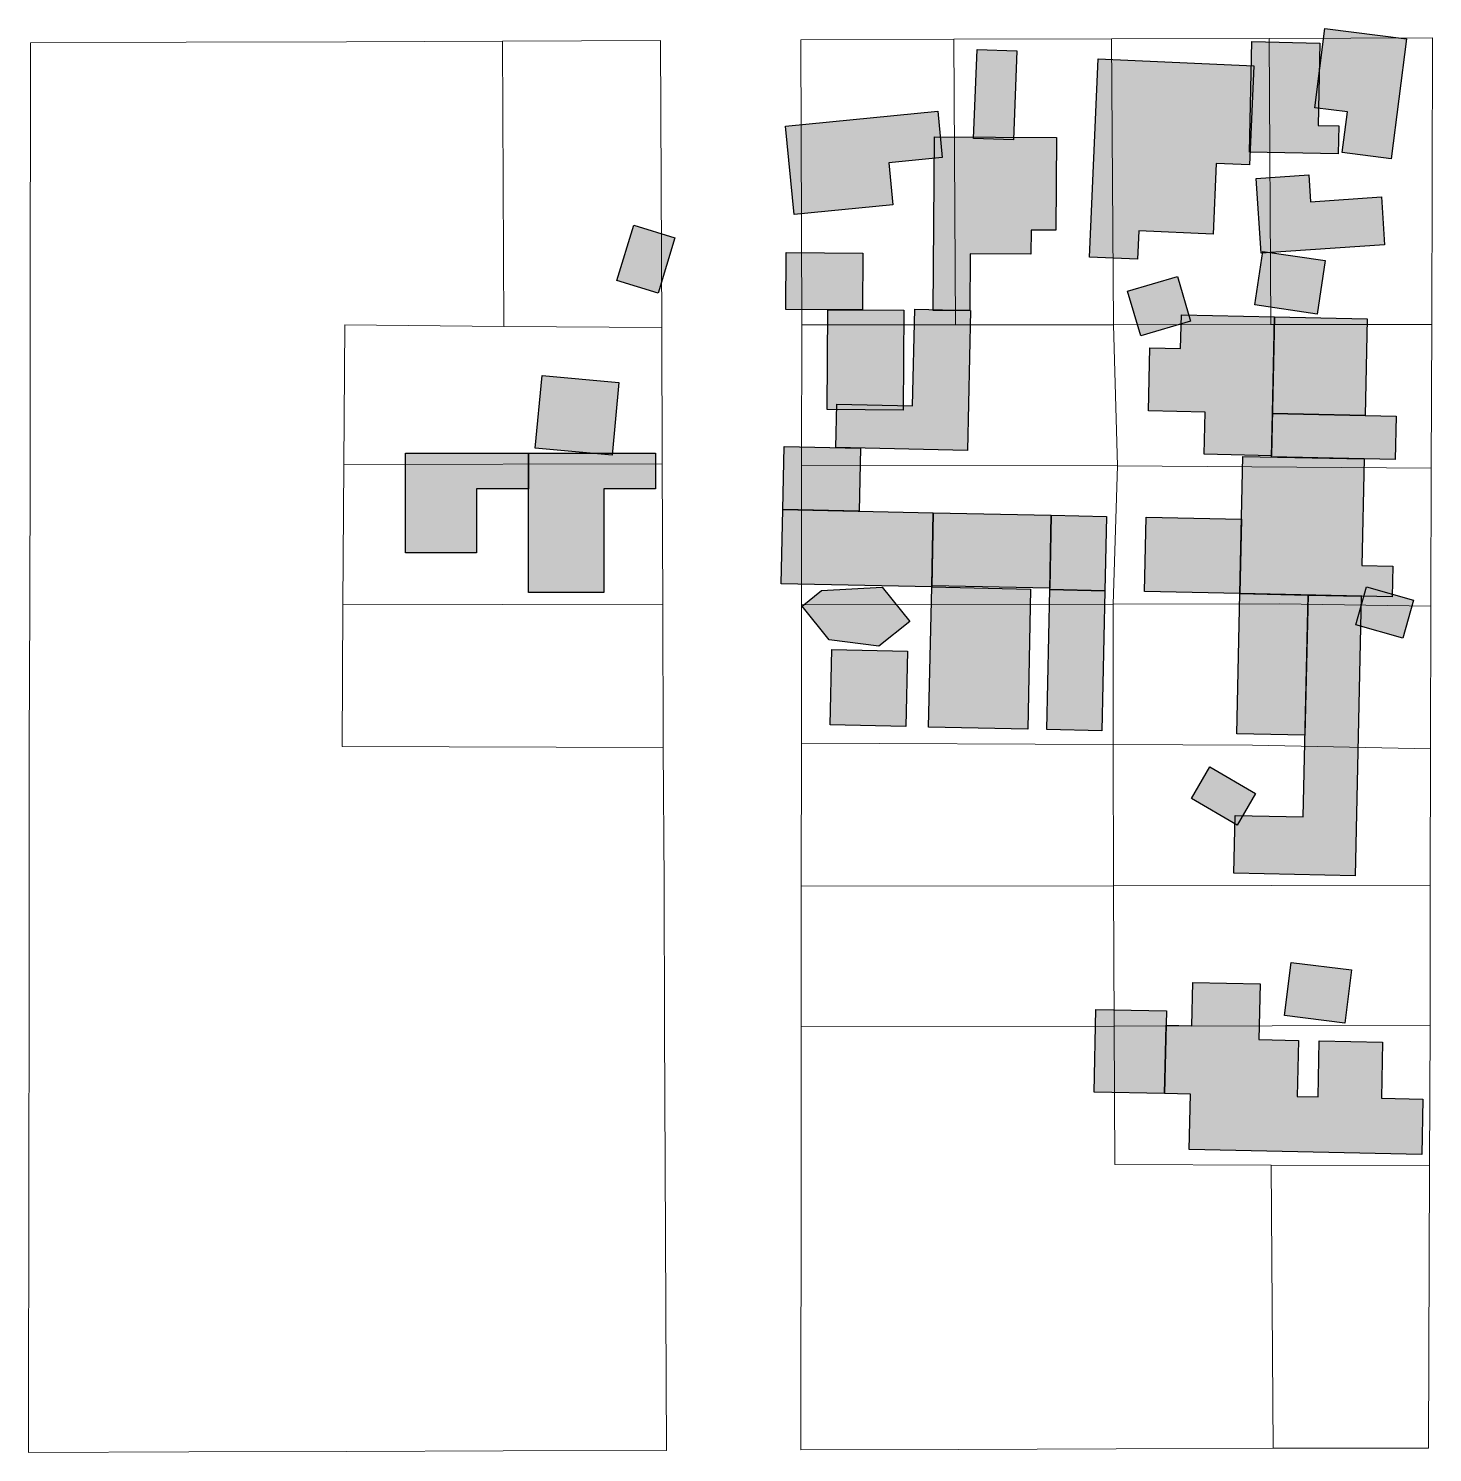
# Model space of a CAD drawing. Header units: millimetres. Extents: x -71 to 10084, y -63 to 6230.
# Drawn here: x 5016 to 5136.2, y 2736.6 to 2858.6 of the extents above; entities that cross this region are included whole.
import ezdxf

# ---------------------------------------------------------------- set-up
doc = ezdxf.new("R2010")
doc.units = ezdxf.units.MM
doc.layers.add('01. Manzanas Esc. Urbana', color=254, linetype='Continuous', lineweight=5, true_color=0xcccccc)
doc.layers.add('01. Parcelas Esc. Urbana', color=8, linetype='Continuous', lineweight=5, true_color=0x808080)
doc.layers.add('Edificaciones Pilar', color=50, linetype='Continuous')

msp = doc.modelspace()

# ---------------------------------------------------------------- hatches: boundary and pattern name
at = {"layer": 'Edificaciones Pilar', "transparency": 33554559}
for points in [[(5133.96, 2857.67), (5132.65, 2847.4), (5128.45, 2847.94), (5128.89, 2851.42), (5126.09, 2851.77), (5126.95, 2858.56), (5133.96, 2857.67)], [(5100.59, 2856.63), (5100.3, 2849.01), (5096.9, 2849.14), (5097.2, 2856.76), (5100.59, 2856.63)], [(5128.11, 2847.82), (5120.5, 2847.98), (5120.7, 2857.43), (5126.53, 2857.3), (5126.38, 2850.25), (5128.17, 2850.21), (5128.11, 2847.82)], [(5110.94, 2838.8), (5106.81, 2838.98), (5107.55, 2855.95), (5120.89, 2855.36), (5120.52, 2846.88), (5117.66, 2847), (5117.39, 2840.96), (5111.05, 2841.24), (5110.94, 2838.8)], [(5089.99, 2843.47), (5081.54, 2842.64), (5080.79, 2850.19), (5093.83, 2851.48), (5094.22, 2847.5), (5089.64, 2847.04), (5089.99, 2843.47)], [(5096.6, 2839.27), (5096.57, 2834.4), (5093.45, 2834.42), (5093.54, 2849.29), (5104, 2849.22), (5103.95, 2841.28), (5101.82, 2841.3), (5101.81, 2839.23), (5096.6, 2839.27)], [(5121.51, 2839.31), (5121.07, 2845.7), (5125.58, 2846.02), (5125.74, 2843.72), (5131.8, 2844.14), (5132.08, 2840.04), (5121.51, 2839.31)], [(5069.9, 2835.9), (5066.37, 2836.97), (5067.81, 2841.71), (5071.33, 2840.64), (5069.9, 2835.9)], [(5087.38, 2834.46), (5080.83, 2834.5), (5080.86, 2839.37), (5087.41, 2839.33), (5087.38, 2834.46)], [(5126.31, 2834.1), (5120.98, 2834.89), (5121.65, 2839.47), (5126.99, 2838.68), (5126.31, 2834.1)], [(5115.47, 2833.5), (5111.2, 2832.24), (5110.07, 2836.06), (5114.35, 2837.32), (5115.47, 2833.5)], [(5090.87, 2825.89), (5084.36, 2825.93), (5084.41, 2834.48), (5090.92, 2834.44), (5090.87, 2825.89)], [(5096.38, 2822.43), (5085.12, 2822.67), (5085.2, 2826.38), (5091.68, 2826.24), (5091.86, 2834.52), (5096.64, 2834.42), (5096.38, 2822.43)], [(5116.71, 2825.7), (5111.86, 2825.81), (5111.98, 2831.21), (5114.62, 2831.16), (5114.68, 2834.03), (5122.64, 2833.86), (5122.39, 2821.98), (5116.63, 2822.1), (5116.71, 2825.7)], [(5130.42, 2825.41), (5122.47, 2825.58), (5122.64, 2833.86), (5130.59, 2833.69), (5130.42, 2825.41)], [(5065.96, 2822.02), (5059.38, 2822.63), (5059.96, 2828.86), (5066.54, 2828.24), (5065.96, 2822.02)], [(5132.98, 2821.64), (5122.39, 2821.87), (5122.47, 2825.58), (5133.06, 2825.35), (5132.98, 2821.64)], [(5087.1, 2817.24), (5080.57, 2817.38), (5080.69, 2822.77), (5087.21, 2822.63), (5087.1, 2817.24)], [(5054.34, 2813.67), (5048.27, 2813.66), (5048.27, 2822.2), (5058.8, 2822.2), (5058.8, 2819.15), (5054.34, 2819.15), (5054.34, 2813.67)], [(5065.25, 2810.27), (5058.81, 2810.27), (5058.8, 2822.2), (5069.66, 2822.2), (5069.66, 2819.15), (5065.25, 2819.15), (5065.25, 2810.27)], [(5132.73, 2809.89), (5119.69, 2810.17), (5119.94, 2821.92), (5130.34, 2821.7), (5130.14, 2812.58), (5132.79, 2812.52), (5132.73, 2809.89)], [(5093.31, 2810.74), (5080.43, 2811.02), (5080.57, 2817.38), (5093.45, 2817.1), (5093.31, 2810.74)], [(5103.42, 2810.64), (5093.31, 2810.85), (5093.45, 2817.1), (5103.55, 2816.88), (5103.42, 2810.64)], [(5108.14, 2810.42), (5103.42, 2810.52), (5103.55, 2816.88), (5108.28, 2816.78), (5108.14, 2810.42)], [(5119.69, 2810.17), (5111.53, 2810.35), (5111.67, 2816.71), (5119.82, 2816.54), (5119.69, 2810.17)], [(5084.53, 2806.22), (5082.22, 2809.1), (5083.89, 2810.44), (5089.08, 2810.73), (5091.44, 2807.78), (5088.8, 2805.68), (5084.53, 2806.22)], [(5101.78, 2810.56), (5101.53, 2798.57), (5093.05, 2798.75), (5093.31, 2810.74), (5101.78, 2810.56)], [(5108.14, 2810.42), (5107.88, 2798.43), (5103.16, 2798.53), (5103.42, 2810.52), (5108.14, 2810.42)], [(5133.64, 2806.37), (5129.61, 2807.51), (5130.53, 2810.76), (5134.56, 2809.62), (5133.64, 2806.37)], [(5129.57, 2786.02), (5119.17, 2786.24), (5119.28, 2791.18), (5125.11, 2791.06), (5125.52, 2810.05), (5130.08, 2809.95), (5129.57, 2786.02)], [(5125.52, 2810.05), (5125.26, 2798.06), (5119.43, 2798.18), (5119.69, 2810.17), (5125.52, 2810.05)], [(5091.1, 2798.79), (5084.61, 2798.93), (5084.75, 2805.39), (5091.23, 2805.25), (5091.1, 2798.79)], [(5119.45, 2790.36), (5115.54, 2792.63), (5117.11, 2795.35), (5121.03, 2793.07), (5119.45, 2790.36)], [(5128.66, 2773.4), (5123.52, 2774.04), (5124.09, 2778.59), (5129.23, 2777.95), (5128.66, 2773.4)], [(5113.38, 2773.23), (5115.58, 2773.18), (5115.66, 2776.89), (5121.42, 2776.76), (5121.32, 2771.99), (5124.7, 2771.92), (5124.6, 2767.12), (5126.38, 2767.08), (5126.48, 2771.88), (5131.91, 2771.77), (5131.81, 2766.96), (5135.35, 2766.89), (5135.25, 2762.16), (5115.35, 2762.58), (5115.46, 2767.31), (5113.25, 2767.36), (5113.38, 2773.23)], [(5113.25, 2767.36), (5107.22, 2767.49), (5107.37, 2774.56), (5113.4, 2774.44), (5113.25, 2767.36)]]:
    msp.add_hatch(color=256, dxfattribs=at).paths.add_polyline_path(points, flags=0)

# ---------------------------------------------------------------- linework, layer by layer
at = {"layer": '01. Manzanas Esc. Urbana', "linetype": 'Continuous', "flags": 128}
for points in [[(5070.09, 2857.53), (5070.2, 2832.95), (5070.25, 2821.29), (5070.3, 2809.28), (5070.34, 2797), (5070.4, 2785.41), (5070.45, 2772.97), (5070.49, 2761.16), (5070.6, 2736.82), (5056.62, 2736.77), (5043.24, 2736.73), (5029.74, 2736.68), (5016.01, 2736.63), (5016.03, 2761.35), (5016.05, 2773.5), (5016.07, 2785.5), (5016.07, 2797.24), (5016.11, 2809.1), (5016.14, 2821.17), (5016.16, 2833.49), (5016.19, 2857.33), (5029.5, 2857.38), (5043.23, 2857.42), (5056.58, 2857.48), (5070.09, 2857.53)], [(5136.18, 2857.76), (5136.11, 2833.2), (5136.06, 2820.91), (5136.04, 2809.11), (5136.01, 2796.88), (5135.97, 2785.21), (5135.98, 2773.19), (5135.92, 2761.19), (5135.84, 2737.02), (5122.55, 2737), (5109.09, 2736.95), (5095.58, 2736.9), (5082.1, 2736.87), (5082.13, 2761.38), (5082.14, 2773.11), (5082.15, 2785.11), (5082.16, 2797.36), (5082.17, 2809.2), (5082.18, 2821.13), (5082.19, 2833.17), (5082.1, 2857.58), (5095.21, 2857.63), (5108.71, 2857.68), (5122.2, 2857.71), (5136.18, 2857.76)]]:
    msp.add_lwpolyline(points, close=True, dxfattribs=at)
at = {"layer": '01. Parcelas Esc. Urbana', "linetype": 'Continuous', "flags": 128}
for points in [[(5056.58, 2857.48), (5070.09, 2857.53), (5070.2, 2832.95), (5056.69, 2833.05), (5056.58, 2857.48)], [(5056.58, 2857.48), (5070.09, 2857.53), (5070.2, 2832.95), (5056.69, 2833.05), (5056.58, 2857.48)], [(5056.58, 2857.48), (5070.09, 2857.53), (5070.2, 2832.95), (5056.69, 2833.05), (5056.58, 2857.48)], [(5082.1, 2857.58), (5095.21, 2857.63), (5095.34, 2833.18), (5082.19, 2833.17), (5082.1, 2857.58)], [(5082.1, 2857.58), (5095.21, 2857.63), (5095.34, 2833.18), (5082.19, 2833.17), (5082.1, 2857.58)], [(5082.1, 2857.58), (5095.21, 2857.63), (5095.34, 2833.18), (5082.19, 2833.17), (5082.1, 2857.58)], [(5095.21, 2857.63), (5108.71, 2857.68), (5108.86, 2833.19), (5095.34, 2833.18), (5095.21, 2857.63)], [(5095.21, 2857.63), (5108.71, 2857.68), (5108.86, 2833.19), (5095.34, 2833.18), (5095.21, 2857.63)], [(5095.21, 2857.63), (5108.71, 2857.68), (5108.86, 2833.19), (5095.34, 2833.18), (5095.21, 2857.63)], [(5108.86, 2833.19), (5108.71, 2857.68), (5122.2, 2857.71), (5122.33, 2833.2), (5108.86, 2833.19)], [(5108.86, 2833.19), (5108.71, 2857.68), (5122.2, 2857.71), (5122.33, 2833.2), (5108.86, 2833.19)], [(5108.86, 2833.19), (5108.71, 2857.68), (5122.2, 2857.71), (5122.33, 2833.2), (5108.86, 2833.19)], [(5122.33, 2833.2), (5122.2, 2857.71), (5136.18, 2857.76), (5136.11, 2833.2), (5122.33, 2833.2)], [(5122.33, 2833.2), (5122.2, 2857.71), (5136.18, 2857.76), (5136.11, 2833.2), (5122.33, 2833.2)], [(5122.33, 2833.2), (5122.2, 2857.71), (5136.18, 2857.76), (5136.11, 2833.2), (5122.33, 2833.2)], [(5043.09, 2833.18), (5056.69, 2833.05), (5070.2, 2832.95), (5070.25, 2821.29), (5043, 2821.24), (5043.09, 2833.18)], [(5043.09, 2833.18), (5056.69, 2833.05), (5070.2, 2832.95), (5070.25, 2821.29), (5043, 2821.24), (5043.09, 2833.18)], [(5043.09, 2833.18), (5056.69, 2833.05), (5070.2, 2832.95), (5070.25, 2821.29), (5043, 2821.24), (5043.09, 2833.18)], [(5095.34, 2833.18), (5108.86, 2833.19), (5109.21, 2821.11), (5082.18, 2821.13), (5082.19, 2833.17), (5095.34, 2833.18)], [(5095.34, 2833.18), (5108.86, 2833.19), (5109.21, 2821.11), (5082.18, 2821.13), (5082.19, 2833.17), (5095.34, 2833.18)], [(5095.34, 2833.18), (5108.86, 2833.19), (5109.21, 2821.11), (5082.18, 2821.13), (5082.19, 2833.17), (5095.34, 2833.18)], [(5108.86, 2833.19), (5122.33, 2833.2), (5136.11, 2833.2), (5136.06, 2820.91), (5109.21, 2821.11), (5108.86, 2833.19)], [(5108.86, 2833.19), (5122.33, 2833.2), (5136.11, 2833.2), (5136.06, 2820.91), (5109.21, 2821.11), (5108.86, 2833.19)], [(5108.86, 2833.19), (5122.33, 2833.2), (5136.11, 2833.2), (5136.06, 2820.91), (5109.21, 2821.11), (5108.86, 2833.19)], [(5042.92, 2809.21), (5043, 2821.24), (5070.25, 2821.29), (5070.3, 2809.28), (5042.92, 2809.21)], [(5042.92, 2809.21), (5043, 2821.24), (5070.25, 2821.29), (5070.3, 2809.28), (5042.92, 2809.21)], [(5042.92, 2809.21), (5043, 2821.24), (5070.25, 2821.29), (5070.3, 2809.28), (5042.92, 2809.21)], [(5082.17, 2809.2), (5082.18, 2821.13), (5109.21, 2821.11), (5108.84, 2809.26), (5082.17, 2809.2)], [(5082.17, 2809.2), (5082.18, 2821.13), (5109.21, 2821.11), (5108.84, 2809.26), (5082.17, 2809.2)], [(5082.17, 2809.2), (5082.18, 2821.13), (5109.21, 2821.11), (5108.84, 2809.26), (5082.17, 2809.2)], [(5108.84, 2809.26), (5109.21, 2821.11), (5136.06, 2820.91), (5136.04, 2809.11), (5123.08, 2809.3), (5108.84, 2809.26)], [(5108.84, 2809.26), (5109.21, 2821.11), (5136.06, 2820.91), (5136.04, 2809.11), (5123.08, 2809.3), (5108.84, 2809.26)], [(5108.84, 2809.26), (5109.21, 2821.11), (5136.06, 2820.91), (5136.04, 2809.11), (5123.08, 2809.3), (5108.84, 2809.26)], [(5042.92, 2809.21), (5070.3, 2809.28), (5070.34, 2797), (5042.86, 2797.09), (5042.92, 2809.21)], [(5042.92, 2809.21), (5070.3, 2809.28), (5070.34, 2797), (5042.86, 2797.09), (5042.92, 2809.21)], [(5042.92, 2809.21), (5070.3, 2809.28), (5070.34, 2797), (5042.86, 2797.09), (5042.92, 2809.21)], [(5082.17, 2809.2), (5108.84, 2809.26), (5108.85, 2797.24), (5082.16, 2797.36), (5082.17, 2809.2)], [(5082.17, 2809.2), (5108.84, 2809.26), (5108.85, 2797.24), (5082.16, 2797.36), (5082.17, 2809.2)], [(5082.17, 2809.2), (5108.84, 2809.26), (5108.85, 2797.24), (5082.16, 2797.36), (5082.17, 2809.2)], [(5108.84, 2809.26), (5123.08, 2809.3), (5136.04, 2809.11), (5136.01, 2796.88), (5120.78, 2797.19), (5108.85, 2797.24), (5108.84, 2809.26)], [(5108.84, 2809.26), (5123.08, 2809.3), (5136.04, 2809.11), (5136.01, 2796.88), (5120.78, 2797.19), (5108.85, 2797.24), (5108.84, 2809.26)], [(5108.84, 2809.26), (5123.08, 2809.3), (5136.04, 2809.11), (5136.01, 2796.88), (5120.78, 2797.19), (5108.85, 2797.24), (5108.84, 2809.26)], [(5082.16, 2797.36), (5108.85, 2797.24), (5108.88, 2785.16), (5082.15, 2785.11), (5082.16, 2797.36)], [(5082.16, 2797.36), (5108.85, 2797.24), (5108.88, 2785.16), (5082.15, 2785.11), (5082.16, 2797.36)], [(5082.16, 2797.36), (5108.85, 2797.24), (5108.88, 2785.16), (5082.15, 2785.11), (5082.16, 2797.36)], [(5108.85, 2797.24), (5120.78, 2797.19), (5136.01, 2796.88), (5135.97, 2785.21), (5108.88, 2785.16), (5108.85, 2797.24)], [(5108.85, 2797.24), (5120.78, 2797.19), (5136.01, 2796.88), (5135.97, 2785.21), (5108.88, 2785.16), (5108.85, 2797.24)], [(5108.85, 2797.24), (5120.78, 2797.19), (5136.01, 2796.88), (5135.97, 2785.21), (5108.88, 2785.16), (5108.85, 2797.24)], [(5082.15, 2785.11), (5108.88, 2785.16), (5108.94, 2773.15), (5082.14, 2773.11), (5082.15, 2785.11)], [(5082.15, 2785.11), (5108.88, 2785.16), (5108.94, 2773.15), (5082.14, 2773.11), (5082.15, 2785.11)], [(5082.15, 2785.11), (5108.88, 2785.16), (5108.94, 2773.15), (5082.14, 2773.11), (5082.15, 2785.11)], [(5108.88, 2785.16), (5135.97, 2785.21), (5135.98, 2773.19), (5108.94, 2773.15), (5108.88, 2785.16)], [(5108.88, 2785.16), (5135.97, 2785.21), (5135.98, 2773.19), (5108.94, 2773.15), (5108.88, 2785.16)], [(5108.88, 2785.16), (5135.97, 2785.21), (5135.98, 2773.19), (5108.94, 2773.15), (5108.88, 2785.16)], [(5108.94, 2773.15), (5135.98, 2773.19), (5135.92, 2761.19), (5122.38, 2761.24), (5108.99, 2761.29), (5108.94, 2773.15)], [(5108.94, 2773.15), (5135.98, 2773.19), (5135.92, 2761.19), (5122.38, 2761.24), (5108.99, 2761.29), (5108.94, 2773.15)], [(5108.94, 2773.15), (5135.98, 2773.19), (5135.92, 2761.19), (5122.38, 2761.24), (5108.99, 2761.29), (5108.94, 2773.15)], [(5122.38, 2761.24), (5135.92, 2761.19), (5135.84, 2737.02), (5122.55, 2737), (5122.38, 2761.24)], [(5122.38, 2761.24), (5135.92, 2761.19), (5135.84, 2737.02), (5122.55, 2737), (5122.38, 2761.24)], [(5122.38, 2761.24), (5135.92, 2761.19), (5135.84, 2737.02), (5122.55, 2737), (5122.38, 2761.24)]]:
    msp.add_lwpolyline(points, close=True, dxfattribs=at)
at = {"layer": 'Edificaciones Pilar', "linetype": 'Continuous', "flags": 128}
for points in [[(5133.96, 2857.67), (5132.65, 2847.4), (5128.45, 2847.94), (5128.89, 2851.42), (5126.09, 2851.77), (5126.95, 2858.56), (5133.96, 2857.67)], [(5100.59, 2856.63), (5100.3, 2849.01), (5096.9, 2849.14), (5097.2, 2856.76), (5100.59, 2856.63)], [(5128.11, 2847.82), (5120.5, 2847.98), (5120.7, 2857.43), (5126.53, 2857.3), (5126.38, 2850.25), (5128.17, 2850.21), (5128.11, 2847.82)], [(5110.94, 2838.8), (5106.81, 2838.98), (5107.55, 2855.95), (5120.89, 2855.36), (5120.52, 2846.88), (5117.66, 2847), (5117.39, 2840.96), (5111.05, 2841.24), (5110.94, 2838.8)], [(5089.99, 2843.47), (5081.54, 2842.64), (5080.79, 2850.19), (5093.83, 2851.48), (5094.22, 2847.5), (5089.64, 2847.04), (5089.99, 2843.47)], [(5096.6, 2839.27), (5096.57, 2834.4), (5093.45, 2834.42), (5093.54, 2849.29), (5104, 2849.22), (5103.95, 2841.28), (5101.82, 2841.3), (5101.81, 2839.23), (5096.6, 2839.27)], [(5121.51, 2839.31), (5121.07, 2845.7), (5125.58, 2846.02), (5125.74, 2843.72), (5131.8, 2844.14), (5132.08, 2840.04), (5121.51, 2839.31)], [(5069.9, 2835.9), (5066.37, 2836.97), (5067.81, 2841.71), (5071.33, 2840.64), (5069.9, 2835.9)], [(5087.38, 2834.46), (5080.83, 2834.5), (5080.86, 2839.37), (5087.41, 2839.33), (5087.38, 2834.46)], [(5126.31, 2834.1), (5120.98, 2834.89), (5121.65, 2839.47), (5126.99, 2838.68), (5126.31, 2834.1)], [(5115.47, 2833.5), (5111.2, 2832.24), (5110.07, 2836.06), (5114.35, 2837.32), (5115.47, 2833.5)], [(5090.87, 2825.89), (5084.36, 2825.93), (5084.41, 2834.48), (5090.92, 2834.44), (5090.87, 2825.89)], [(5096.38, 2822.43), (5085.12, 2822.67), (5085.2, 2826.38), (5091.68, 2826.24), (5091.86, 2834.52), (5096.64, 2834.42), (5096.38, 2822.43)], [(5116.71, 2825.7), (5111.86, 2825.81), (5111.98, 2831.21), (5114.62, 2831.16), (5114.68, 2834.03), (5122.64, 2833.86), (5122.39, 2821.98), (5116.63, 2822.1), (5116.71, 2825.7)], [(5130.42, 2825.41), (5122.47, 2825.58), (5122.64, 2833.86), (5130.59, 2833.69), (5130.42, 2825.41)], [(5065.96, 2822.02), (5059.38, 2822.63), (5059.96, 2828.86), (5066.54, 2828.24), (5065.96, 2822.02)], [(5132.98, 2821.64), (5122.39, 2821.87), (5122.47, 2825.58), (5133.06, 2825.35), (5132.98, 2821.64)], [(5087.1, 2817.24), (5080.57, 2817.38), (5080.69, 2822.77), (5087.21, 2822.63), (5087.1, 2817.24)], [(5054.34, 2813.67), (5048.27, 2813.66), (5048.27, 2822.2), (5058.8, 2822.2), (5058.8, 2819.15), (5054.34, 2819.15), (5054.34, 2813.67)], [(5065.25, 2810.27), (5058.81, 2810.27), (5058.8, 2822.2), (5069.66, 2822.2), (5069.66, 2819.15), (5065.25, 2819.15), (5065.25, 2810.27)], [(5132.73, 2809.89), (5119.69, 2810.17), (5119.94, 2821.92), (5130.34, 2821.7), (5130.14, 2812.58), (5132.79, 2812.52), (5132.73, 2809.89)], [(5093.31, 2810.74), (5080.43, 2811.02), (5080.57, 2817.38), (5093.45, 2817.1), (5093.31, 2810.74)], [(5103.42, 2810.64), (5093.31, 2810.85), (5093.45, 2817.1), (5103.55, 2816.88), (5103.42, 2810.64)], [(5108.14, 2810.42), (5103.42, 2810.52), (5103.55, 2816.88), (5108.28, 2816.78), (5108.14, 2810.42)], [(5119.69, 2810.17), (5111.53, 2810.35), (5111.67, 2816.71), (5119.82, 2816.54), (5119.69, 2810.17)], [(5084.53, 2806.22), (5082.22, 2809.1), (5083.89, 2810.44), (5089.08, 2810.73), (5091.44, 2807.78), (5088.8, 2805.68), (5084.53, 2806.22)], [(5101.78, 2810.56), (5101.53, 2798.57), (5093.05, 2798.75), (5093.31, 2810.74), (5101.78, 2810.56)], [(5108.14, 2810.42), (5107.88, 2798.43), (5103.16, 2798.53), (5103.42, 2810.52), (5108.14, 2810.42)], [(5133.64, 2806.37), (5129.61, 2807.51), (5130.53, 2810.76), (5134.56, 2809.62), (5133.64, 2806.37)], [(5129.57, 2786.02), (5119.17, 2786.24), (5119.28, 2791.18), (5125.11, 2791.06), (5125.52, 2810.05), (5130.08, 2809.95), (5129.57, 2786.02)], [(5125.52, 2810.05), (5125.26, 2798.06), (5119.43, 2798.18), (5119.69, 2810.17), (5125.52, 2810.05)], [(5091.1, 2798.79), (5084.61, 2798.93), (5084.75, 2805.39), (5091.23, 2805.25), (5091.1, 2798.79)], [(5119.45, 2790.36), (5115.54, 2792.63), (5117.11, 2795.35), (5121.03, 2793.07), (5119.45, 2790.36)], [(5128.66, 2773.4), (5123.52, 2774.04), (5124.09, 2778.59), (5129.23, 2777.95), (5128.66, 2773.4)], [(5113.38, 2773.23), (5115.58, 2773.18), (5115.66, 2776.89), (5121.42, 2776.76), (5121.32, 2771.99), (5124.7, 2771.92), (5124.6, 2767.12), (5126.38, 2767.08), (5126.48, 2771.88), (5131.91, 2771.77), (5131.81, 2766.96), (5135.35, 2766.89), (5135.25, 2762.16), (5115.35, 2762.58), (5115.46, 2767.31), (5113.25, 2767.36), (5113.38, 2773.23)], [(5113.25, 2767.36), (5107.22, 2767.49), (5107.37, 2774.56), (5113.4, 2774.44), (5113.25, 2767.36)]]:
    msp.add_lwpolyline(points, close=True, dxfattribs=at)

doc.saveas('drawing.dxf')
